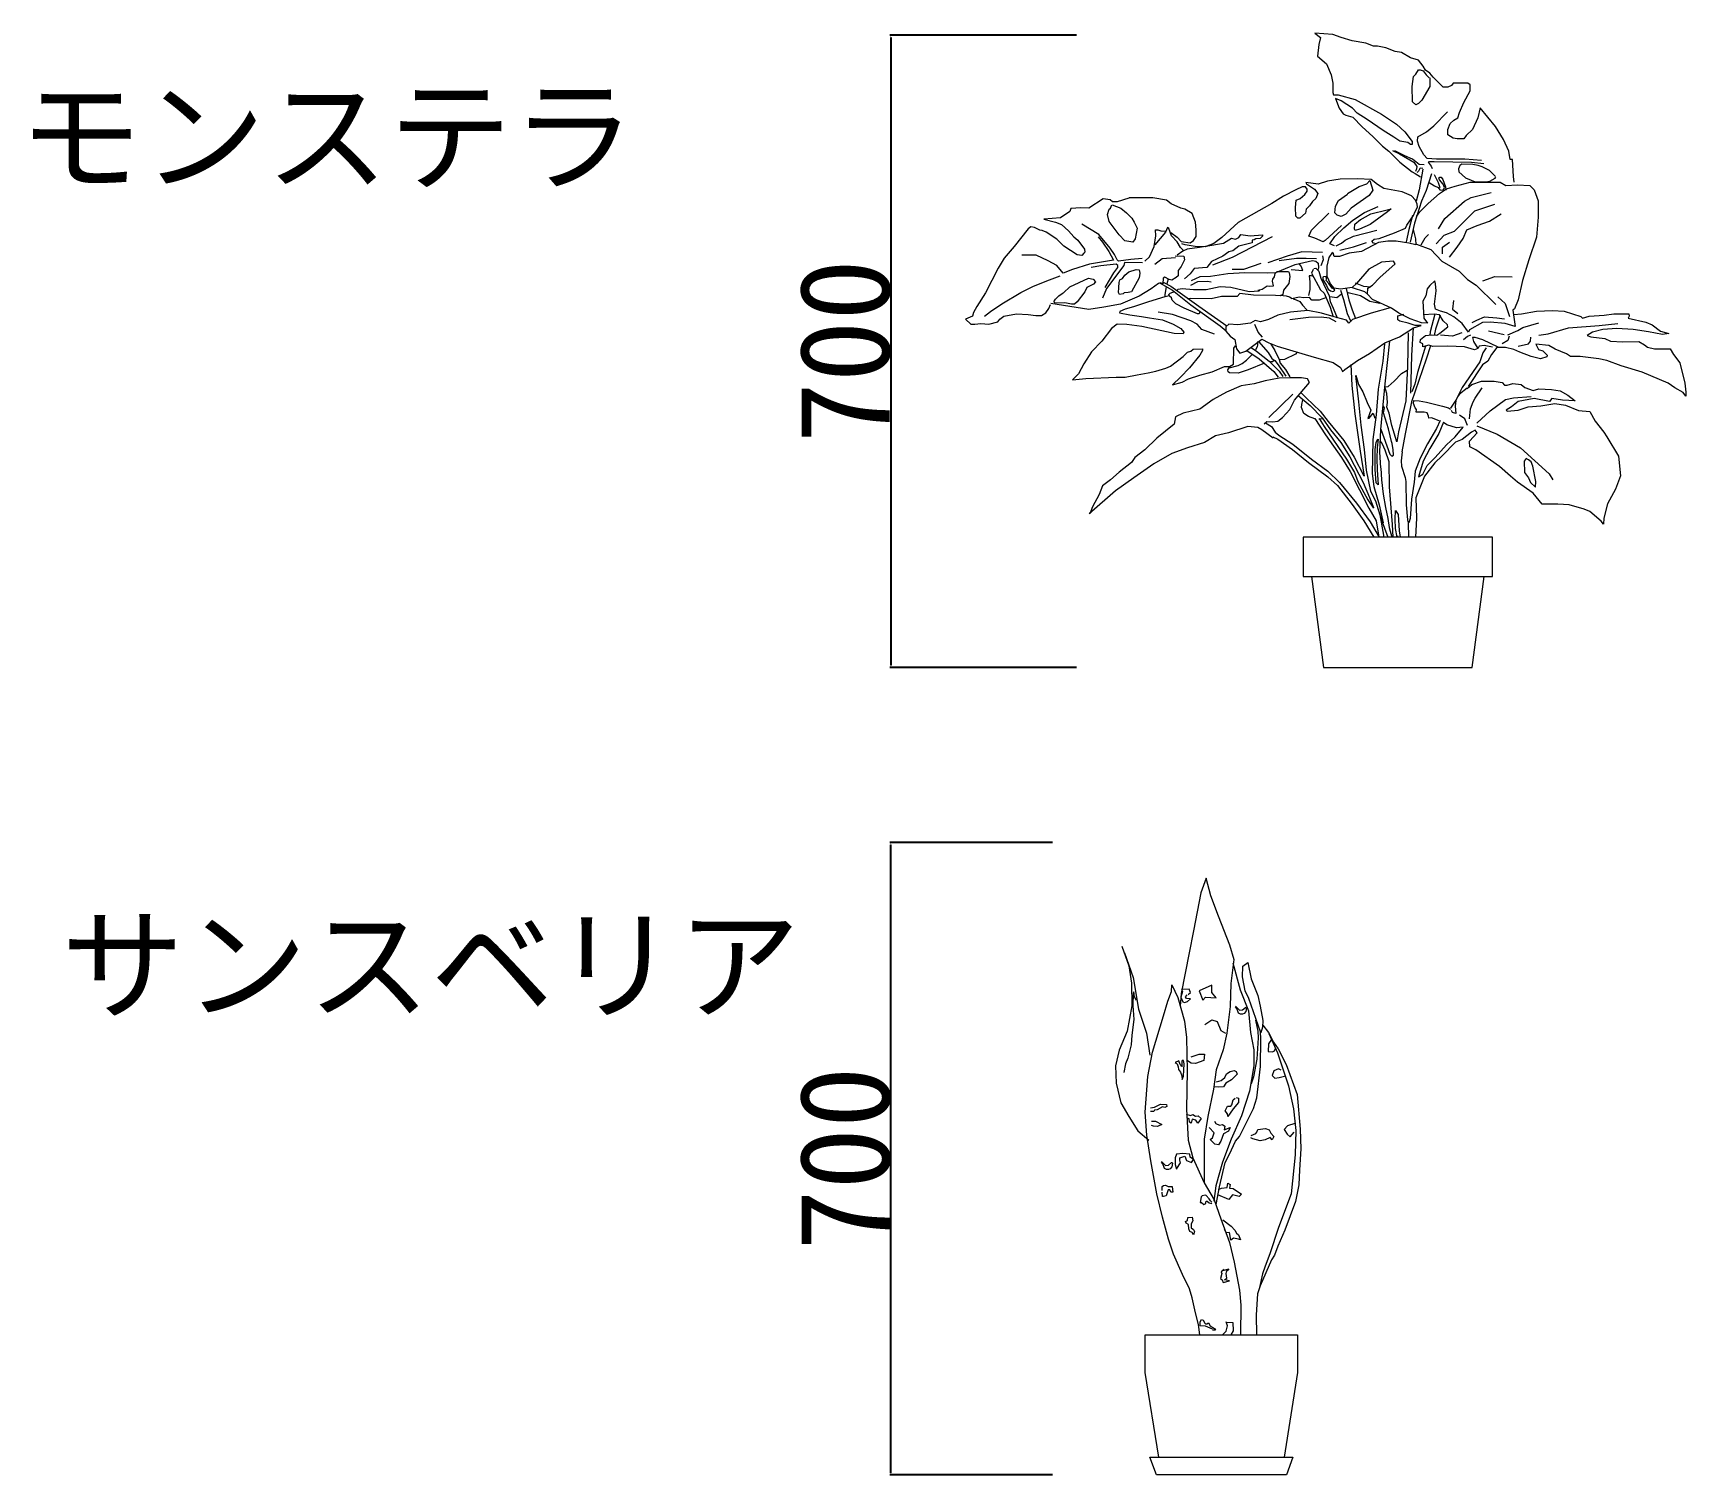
# Model space of a CAD drawing. Header units: millimetres. Extents: x -63086 to 83971, y -129912 to 13382.
# Drawn here: x 47261 to 49091, y -44524 to -42928 of the extents above; entities that cross this region are included whole.
import ezdxf

# ---------------------------------------------------------------- set-up
doc = ezdxf.new("R2010")
doc.units = ezdxf.units.MM
doc.layers.get('0').update_dxf_attribs({"lineweight": 0})
doc.layers.add('観葉植物', color=92, linetype='Continuous', lineweight=9)
doc.styles.get("Standard").update_dxf_attribs({"font": 'MS Mincho.ttf'})
doc.dimstyles.new('ISO-25', dxfattribs={"dimtxt": 2.5, "dimasz": 2.5, "dimexe": 1.25, "dimexo": 0.625, "dimtad": 1, "dimtxsty": 'Standard', "dimcen": 2.5, "dimadec": 0, "dimazin": 0, "dimtfac": 1, "dimtmove": 0, "dimatfit": 3, "dimfxl": 1, "dimarcsym": 0})

# ---------------------------------------------------------------- blocks, each defined once
blk = doc.blocks.new('*D1049')
at = {"layer": 'Defpoints', "color": 0, "ltscale": 10, "transparency": 16777216}
for p in [(48416.7, -42930.7), (48210.5, -43630.7), (48416.7, -43630.7)]:
    blk.add_point(p, dxfattribs=at)
at = {"layer": '観葉植物', "color": 0, "lineweight": -2, "ltscale": 10, "transparency": 16777216}
for p, q in [((48416.1, -42930.7), (48209.2, -42930.7)), ((48210.5, -42933.2), (48210.5, -43628.2)), ((48416.1, -43630.7), (48209.2, -43630.7))]:
    blk.add_line(p, q, dxfattribs=at)
at = {"layer": '観葉植物', "color": 0, "ltscale": 10, "transparency": 16777216}
for points in [[(48210.1, -42933.2), (48210.9, -42933.2), (48210.5, -42930.7)], [(48210.1, -43628.2), (48210.9, -43628.2), (48210.5, -43630.7)]]:
    blk.add_solid(points, dxfattribs=at)
at = {"layer": '観葉植物', "color": 0, "ltscale": 10, "transparency": 16777216, "insert": (48159.8, -43280.7), "char_height": 100, "attachment_point": 5, "rotation": 90}
blk.add_mtext('700', dxfattribs=at)
blk = doc.blocks.new('*D1053')
at = {"layer": 'Defpoints', "color": 0, "ltscale": 10, "transparency": 16777216}
for p in [(48210.5, -43824.4), (48390.1, -43824.4), (48390.1, -44524.4)]:
    blk.add_point(p, dxfattribs=at)
at = {"layer": '観葉植物', "color": 0, "lineweight": -2, "ltscale": 10, "transparency": 16777216}
for p, q in [((48389.5, -43824.4), (48209.2, -43824.4)), ((48210.5, -44521.9), (48210.5, -43826.9)), ((48389.5, -44524.4), (48209.2, -44524.4))]:
    blk.add_line(p, q, dxfattribs=at)
at = {"layer": '観葉植物', "color": 0, "ltscale": 10, "transparency": 16777216}
for points in [[(48210.1, -43826.9), (48210.9, -43826.9), (48210.5, -43824.4)], [(48210.1, -44521.9), (48210.9, -44521.9), (48210.5, -44524.4)]]:
    blk.add_solid(points, dxfattribs=at)
at = {"layer": '観葉植物', "color": 0, "ltscale": 10, "transparency": 16777216, "insert": (48159.8, -44174.4), "char_height": 100, "attachment_point": 5, "rotation": 90}
blk.add_mtext('700', dxfattribs=at)
blk = doc.blocks.new('モンステラ（CAD素材.com）')
at = {"color": 0, "linetype": 'ByBlock', "lineweight": -2}
for points in [[(128.7, 537.5), (127.9, 543.5), (127, 562.3), (124.4, 562.3), (122.7, 571.7), (116.8, 584.5), (108.2, 599), (91.1, 619.5), (88.6, 608.4), (82.6, 595.6), (75.8, 588.8), (73.2, 585.3), (65.5, 585.3), (61.2, 586.2), (55.3, 589.6), (55.3, 595.6), (57.8, 602.4), (62.1, 605.8), (66.4, 608.4), (68.1, 614.4), (73.2, 625.5), (80, 638.3), (80, 645.1), (77.5, 646.9), (61.2, 646.9), (59.5, 644.3), (55.3, 642.6), (50.1, 642.6), (39, 653.7), (35.6, 658), (30.5, 661.4), (27.9, 665.6), (22.8, 672.5), (14.2, 675), (4, 681), (-2.8, 681.9), (-13.1, 686.1), (-22.5, 687.9), (-26.8, 687.9), (-35.3, 691.3), (-50.7, 693.8), (-62.6, 697.3), (-72, 700.7), (-91.7, 702.4), (-85.7, 697.3), (-87.4, 689.6), (-89.1, 676.8), (-78.9, 668.2), (-73.7, 656.2), (-72, 646.9), (-72, 636.6), (-71.2, 634), (-66.1, 634), (-47.3, 628.9), (-18.2, 612.7), (-1.4, 601.6), (7.8, 593.2), (15.7, 582.4), (15.9, 579.2), (14, 579.2), (11.1, 581.3), (2.2, 582.8), (-4.3, 587.2), (-16.2, 594.5), (-33.9, 606.8), (-45, 613.6), (-50.2, 619.3), (-62.7, 627.2), (-69, 629.9), (-65, 619.1), (-60.4, 612.8), (-57.5, 611.4), (-49.8, 609.1), (-39.6, 598.4), (-27.5, 587.8), (-17, 577.1), (-10.1, 571.7), (2.2, 559.6), (15.7, 548.6), (19.3, 547.1), (25.1, 543.4)], [(35.4, 652.8), (35.4, 643.1), (26.4, 628.1), (22.7, 624.5), (20, 622.8), (16.4, 626.1), (16, 643.1), (17.4, 654.2), (20, 656.8), (22.7, 661.5), (24.7, 661.8), (28, 660.5), (31.4, 656.2), (34.7, 652.8)], [(92.6, 561.4), (74.3, 562.7), (42.8, 562.7), (32.6, 563.7), (28.8, 567.5), (23.8, 576.7), (21.7, 582.7), (22.3, 587.5), (31.9, 592.9), (39.9, 599.8), (54.9, 615.2)], [(-6, 572.3), (1.7, 568.7), (17.8, 559.3), (20.9, 554.8), (20.5, 552), (19.4, 549.1)], [(29, 556.6), (23.6, 557), (16.3, 562.7), (7.7, 566.4), (-3.5, 571.9)], [(27.7, 551.7), (23.7, 529), (20.4, 516.3)], [(27.6, 552.3), (25.3, 552.9), (24.2, 552.5), (22.8, 549.5), (21.3, 548.1)], [(95.1, 557.7), (81.6, 559.1), (40.3, 560), (34.9, 559.8), (33.4, 559.3), (36.9, 555), (38, 552.3)], [(108.2, 543.7), (101.3, 550.2), (93.4, 554.4), (88.8, 555.8), (83.2, 556.7), (70.8, 557.3), (68.6, 555.8), (67.3, 552.2), (67.7, 548.9), (75, 542.3), (81.2, 539.4), (85.7, 537.8), (96.9, 537.8), (102, 538.6), (107.8, 541.6), (108.5, 543)], [(-23.6, 469.2), (-26.9, 469.9), (-28.6, 471.9), (-26.3, 474.2), (-20.6, 474.9), (-3.6, 481.3), (8.4, 486.3), (10.1, 489.9), (17.5, 500.3), (19.1, 504.9), (21.8, 509.6), (21.5, 513), (19.5, 517.3), (15.1, 522.3), (4.8, 526.6), (-15.6, 530.3), (-22.6, 534.6), (-29.6, 540.3), (-44.6, 541), (-64, 540.7), (-77.7, 538.3), (-88.3, 535), (-102, 537), (-101, 535.6), (-92.3, 529.6), (-88.7, 524.6), (-90.7, 519.3), (-94.3, 516), (-97.7, 511.3), (-101.3, 507.3), (-102.3, 502.9), (-108.4, 497.3), (-110.7, 497.3), (-113, 499.6), (-113.4, 509.3), (-112.7, 517.3), (-108, 519.3), (-103, 523.6), (-100.3, 527.3), (-100.3, 529.6), (-102.3, 532.3), (-106, 532.3), (-113, 529), (-126.4, 522), (-139.4, 513.6), (-176.8, 492.6), (-194.8, 476.2), (-203.5, 469.6), (-213.1, 465.6), (-224.5, 466.2), (-235.5, 467.9), (-239.2, 469.2)], [(20.6, 499.5), (24.3, 504.5), (33.7, 513.8), (46.3, 524.9), (54, 529.9), (63.4, 532.9), (80, 537.2), (113.1, 537.5), (119.4, 533.5), (132.4, 534.5), (146.1, 533.5), (150.8, 528.9), (155.5, 516.8), (155.5, 498.5), (153.5, 476.5), (145.1, 451.4), (138.1, 428.4), (133.1, 407.1), (129.1, 397), (127.4, 395.7), (129.8, 377.4), (118.8, 380.7), (102.1, 382.4), (93.7, 382), (79.4, 373.7), (78.4, 371.4), (71.4, 380.7), (62, 388.4), (54, 392.7), (47.4, 394.4), (41.7, 396.7), (40.7, 402.4), (42.4, 417.1), (41.7, 424.7), (41, 428.1), (35.3, 423.1), (32.3, 419.4), (31, 411.4), (27.7, 405.7), (28.7, 386.7), (33, 381.4), (26.3, 381.7), (13.7, 386), (1, 392.4), (-7, 397.7), (-28.1, 407.4), (-33.4, 413.4), (-33.1, 420.1), (-28.1, 423.4), (-20, 431.8), (-3, 446.8), (-3, 447.1), (-4.7, 449.8), (-18, 448.8), (-32.1, 441.1), (-45.7, 425.1), (-50.4, 420.7), (-63.4, 418.7), (-70.5, 420), (-74.4, 424.7), (-78.4, 432.8), (-78.4, 444.4), (-76.1, 453.8), (-72.1, 459.8)], [(-55.6, 524.6), (-42.9, 532.6), (-34.3, 535.6), (-30.9, 539), (-27.6, 528.3), (-31.6, 522.6), (-51.6, 508.6), (-57.6, 501.9), (-62.6, 499.3), (-67.3, 500.9), (-69.6, 503.3), (-69, 510.6), (-65.6, 517), (-55.6, 524)], [(37.4, 546.4), (31.4, 528), (26.3, 516.2), (18.4, 492), (13.7, 470.9)], [(34.7, 536.9), (40.7, 533.3), (44.6, 531.4), (46.6, 528.8), (50.2, 528.6), (50.9, 529.4), (51.5, 531.6), (50.3, 535), (46, 539.9), (45.4, 542.1), (46.6, 542.9), (47.9, 542.9), (49.7, 540.2), (52.8, 532.1), (53.2, 528.6)], [(40.3, 545.8), (44.7, 536.8), (46.5, 531.4)], [(-297.7, 519.6), (-310.7, 515.6), (-315.9, 515.6), (-318.4, 517.7), (-326.1, 518.9), (-342, 508.5), (-350.9, 508.9), (-362, 508.1), (-363.2, 505), (-373.3, 497.7), (-391.8, 496.2), (-378.9, 493.1), (-372.2, 490.4), (-364.7, 483.5), (-358.7, 476.8), (-354.1, 473.1), (-347, 463.3), (-346.3, 459.9), (-347.6, 458.9), (-349.7, 456.2), (-354.9, 456.8), (-369.7, 466.6), (-377.4, 474.3), (-389.3, 482), (-393.7, 483.7), (-396.4, 484.1), (-402.2, 487.2), (-406.4, 487.7), (-409.3, 485.8), (-424.6, 466.1), (-435.7, 453.1), (-442.3, 442.1), (-456.3, 414.7), (-466, 399.7), (-469.7, 393), (-470.7, 389), (-478.7, 385.7), (-472.7, 380.3), (-468.4, 380.3), (-461.7, 381), (-452.7, 380), (-442.7, 382.7), (-440.7, 385.7), (-436.3, 389), (-422, 391.7), (-409.3, 391), (-400.6, 389.7), (-394.6, 389.7), (-389.6, 392.7), (-386.3, 397.4), (-384.6, 402)], [(-251.2, 481.6), (-244.1, 476.4), (-239.8, 471.6), (-230, 470.1), (-226, 472.9), (-223.3, 477.2), (-223.1, 484.7), (-223.9, 492.9), (-227.5, 502.7), (-235.6, 507.3), (-240.2, 508.7), (-250.8, 513.3), (-256, 517.5), (-271.3, 519.8), (-297.5, 520)], [(42.3, 469.2), (51.4, 478.8), (62.6, 483.1), (85.1, 505.5), (107.5, 513)], [(45, 485.7), (52, 497), (73.9, 516.2), (81.3, 520.5), (103.2, 525.8)], [(-316.1, 512.3), (-306.7, 508.5), (-300.3, 503.3), (-294.6, 497.3), (-291.7, 493.1), (-288.4, 486.4), (-290.7, 474.5), (-293.4, 471), (-302.3, 472.2), (-308.4, 478.9), (-319.6, 493.9), (-321.3, 501.6), (-319.6, 507.5), (-318, 508.5), (-316.5, 512.3)], [(-62.4, 489.4), (-80.4, 472.7), (-82.8, 471.4), (-91.8, 475.4), (-98.4, 477.4), (-95.4, 484.1), (-76.4, 503.1)], [(-70.1, 466.7), (-75.1, 469.1), (-69.7, 477.1), (-59.7, 486.8), (-49.7, 495.1), (-37, 503.8), (-21.7, 510.4)], [(-41.6, 495.6), (-29.9, 502.3), (-11.9, 506.6), (-7.2, 507.9), (-11.6, 504.3), (-30.6, 490.6), (-42.6, 485.3), (-47.3, 483.9), (-48, 485.6), (-47.6, 490.9), (-41.3, 495.9)], [(16.4, 500.3), (12, 485), (9.4, 471.3)], [(57.3, 454.2), (65.8, 465.5), (72.2, 475.1), (76.5, 484.7), (87.7, 489.5), (101.6, 494.3), (114.4, 502.3)], [(-331.6, 476.7), (-326.8, 470.8), (-319.9, 460.6), (-314.9, 450.8), (-341.4, 446.4), (-360.2, 440.6), (-370.4, 436.6), (-377.3, 445), (-386.9, 450.4), (-400.4, 456.4), (-416.1, 456.4)], [(-282.9, 452.7), (-295.4, 451.8), (-309.1, 449.9), (-310.8, 451.4), (-313.8, 457.1), (-318.6, 464.4), (-330.9, 479.5), (-349.7, 490.7)], [(-280.2, 449.9), (-275, 454.5), (-269.8, 466.2), (-267.9, 478.1), (-268.1, 484.5), (-265.8, 484.7), (-262.3, 483.5), (-257.1, 483.1)], [(-236.8, 461.4), (-240.4, 464.9), (-244.4, 471.4), (-250.4, 478.1), (-253.3, 486.2), (-254.8, 487.2), (-257.1, 482), (-269, 467.8)], [(-212.4, 466.4), (-193, 469.7), (-184, 475.5), (-179.7, 474.3), (-176.1, 476), (-173.6, 479.3), (-163.4, 477.8), (-149.8, 479.1), (-149.8, 477.4), (-152.3, 474.9), (-157.3, 474.7), (-159, 473.5), (-161.3, 473), (-161.3, 470.3), (-175.9, 466.6), (-182.6, 461.2), (-187, 460.1), (-193.6, 455.3), (-206.2, 449.5), (-211.6, 443), (-225.5, 441.8), (-229.7, 435.9), (-236.2, 430.5)], [(-139.2, 476.7), (-183.2, 454), (-205.2, 445.4)], [(16.8, 484.9), (19.5, 474.6), (20.1, 467.9), (12.1, 469.9), (-1.9, 471.9), (-11.2, 471.9), (-21.3, 470.6), (-40.3, 460.6), (-54, 458.9), (-64.6, 455.2), (-70.3, 454.9), (-71.6, 459.2)], [(-68.1, 466.7), (-62.4, 469.7), (-58.4, 473.1), (-49.1, 477.4), (-23.4, 484.1)], [(25.8, 468.1), (30.1, 475.6), (33.8, 479.3)], [(-212.9, 466.2), (-219.7, 464.9), (-233.3, 463.1), (-238.1, 461), (-244.1, 456.6)], [(-83.4, 459.4), (-106.1, 460.1), (-122.5, 455.4), (-143.8, 448)], [(-64.1, 462.1), (-49.1, 465.7), (-34.7, 470.7)], [(20.5, 468.7), (36.5, 462.8), (48.8, 450), (68, 438.8), (77.1, 429.7), (86.7, 423.3), (108.6, 401.9)], [(49.3, 458), (49.3, 465.5), (57.3, 470.8)], [(-246.4, 455.8), (-236.8, 455.3), (-236.2, 451.2), (-239.8, 444.1), (-243.1, 439.5), (-243.1, 433.6), (-245.2, 431.8), (-250, 428.8), (-253.1, 429.7), (-257.9, 432.2), (-259.6, 431.1), (-260, 424.7), (-262.7, 425.9), (-265, 425.1), (-273.1, 419.3), (-286.5, 411.3), (-306.9, 402.4), (-325.5, 398.8), (-342, 396.3), (-384.1, 403)], [(-323.9, 420.6), (-314.5, 437), (-310.1, 442.9), (-310.1, 445), (-311.6, 446.4), (-328.7, 444.6), (-339.3, 442.7)], [(-282.6, 448.1), (-302.6, 448.3), (-303.2, 445), (-322.6, 419.5), (-327, 409.1)], [(-308.8, 420.9), (-308.4, 426.1), (-307.6, 429.3), (-304.6, 430.7), (-302.1, 434.5), (-297.7, 438), (-289.8, 440.5), (-286.3, 440.3), (-285.7, 436.6), (-286.5, 431.6), (-294.8, 416.1), (-298.4, 415.1), (-302.8, 414.9), (-304.2, 413.6), (-308.2, 413), (-309.2, 415.3), (-308.8, 420.3)], [(-269.1, 446.4), (-260.7, 452.7), (-246.1, 454.1)], [(-228.5, 428.4), (-218.7, 433), (-207.4, 433.2), (-188, 436.3), (-169.2, 437.2), (-144.2, 437), (-135, 437.4), (-113.8, 446.3), (-94.6, 450.5), (-90.6, 449.9), (-88.3, 447.8), (-87.7, 442.8), (-88.3, 440.7)], [(-151.5, 447.2), (-170.9, 440.7), (-183.4, 440.7)], [(-90.1, 452.4), (-101.4, 453), (-112.1, 452.7), (-131.5, 450.4)], [(-117.9, 440.5), (-105, 439.7), (-106.9, 444.5), (-108.8, 446.6)], [(-93.7, 440.8), (-95.4, 436.5), (-85.7, 418.1), (-81.4, 414.4), (-75, 399.1), (-71.4, 388.1)], [(-93, 441.8), (-90.7, 442.1), (-87.4, 438.8), (-85.4, 431.1), (-76, 411.4), (-75, 405.4), (-71.4, 397.8), (-67.3, 387.1)], [(-84.8, 445), (-82.4, 451.7), (-83.1, 455.7)], [(-457.4, 389.1), (-450.7, 394.1), (-438.2, 402.6), (-417.3, 415.1), (-404.2, 421.8), (-388.7, 428.1), (-373.7, 433.5)], [(-369.9, 414.9), (-363.2, 421.5), (-342.4, 430.9), (-337.4, 429.9), (-334.5, 427), (-337, 424.3), (-344.1, 420.9), (-346.3, 416.1), (-355.1, 404.7), (-357.8, 402.1), (-361.4, 402.1), (-368.5, 403.6), (-379.3, 403.4), (-380.8, 404.7), (-379.1, 407.8), (-375.1, 411.5), (-370.3, 414.9)], [(-263, 425.4), (-249.6, 417.6), (-229.2, 401.6), (-196.7, 378.2), (-190.2, 372.6)], [(-259.7, 426.8), (-251.1, 422.2), (-220.4, 400.1), (-189.2, 378.4)], [(-256.5, 421.4), (-257.8, 413), (-257.8, 411)], [(-254.2, 429.9), (-255.3, 426.4), (-255.3, 425.1)], [(-245.1, 417.2), (-243, 418.9), (-238.6, 419.7), (-226.1, 418.4), (-212.3, 418.4), (-196.5, 421.8), (-184.8, 421), (-164.4, 416.4), (-153.5, 417), (-152.7, 418.2)], [(-154.8, 417.8), (-150.2, 418.9), (-144.8, 422.6), (-141.6, 422.2), (-137.7, 422.4), (-138.9, 427.6), (-138.3, 429.9), (-136.4, 432.6), (-135.6, 436.2), (-133.7, 438.5), (-121, 438.3), (-120.2, 436.8), (-119.5, 432.8), (-120.6, 425.3), (-126.6, 417.8), (-127.2, 413), (-130.4, 411.6), (-135.4, 412), (-159.8, 412.4), (-175, 414.1), (-177.7, 410.9), (-195, 410.9), (-206.7, 408.2), (-229.7, 408.4), (-233, 408)], [(-206.8, 426.7), (-210.7, 427.5), (-221.8, 427.1), (-229.5, 422.9)], [(-94.4, 433.4), (-95.6, 433.8), (-98.3, 433.8), (-97.3, 427), (-97.5, 418.4), (-98.9, 411.9)], [(-79.4, 432.9), (-82.3, 432.7), (-83.1, 432.1), (-83, 429.5), (-78.9, 423), (-77.1, 418.9), (-74.5, 417.2), (-72.1, 416.3), (-70.7, 416.7), (-69.9, 417.9), (-70.6, 418.8), (-72.7, 420), (-76.3, 425.1), (-79.4, 428.5), (-79, 429.8), (-79.3, 433.1)], [(-30.3, 421.1), (-37.6, 421.8), (-46.7, 425.4)], [(94.1, 428.1), (107.5, 432.9), (126.7, 432.4)], [(-252.6, 411.6), (-258, 410.3), (-276.1, 404.9), (-292.6, 399.3), (-302, 396.6), (-307.8, 394.3), (-308.2, 392.8), (-296.6, 390.5), (-283.6, 388.6), (-274.9, 387), (-260.5, 385.1), (-248.8, 380.3), (-240.3, 375.5), (-236.7, 371.1), (-237.5, 369.5), (-247.6, 369.9), (-283.4, 377.4), (-299.9, 379.7), (-310.8, 380.3), (-316.8, 375.3), (-327.6, 361.3), (-338.9, 349.4), (-347.5, 336.3), (-353.5, 325), (-360.2, 318.4), (-345.2, 320), (-311.8, 321.5), (-302, 321.5), (-288.4, 324.2), (-276.5, 326.1), (-267.8, 328.2), (-256.7, 331.5), (-251.5, 333.6), (-237.5, 344.4), (-232.7, 349), (-229.2, 350.3), (-226.5, 352.4), (-216.1, 353), (-216.1, 350.9), (-219.2, 345.7), (-230.7, 331.7), (-240.7, 321.3), (-249.6, 312.9), (-238.8, 316.1), (-231.7, 319.8), (-219.2, 323.8), (-205.4, 327.3), (-191.9, 333.2), (-186.2, 333.4), (-181.9, 335.7), (-181.6, 353.4), (-179.8, 356.1)], [(-219, 394.1), (-219.8, 391.6), (-221.7, 391.6), (-236.5, 397.8), (-245.7, 402.8), (-249.8, 406.8), (-250.7, 409.3), (-252.8, 411.2), (-253.6, 413), (-252.1, 414.5), (-249.2, 415.5), (-247.6, 415.8)], [(-130.2, 412.3), (-123.6, 411.5), (-119.8, 410.4), (-116.8, 408.4)], [(-79.1, 409.7), (-87.2, 406.8), (-95.3, 406.8), (-97.8, 409.5), (-104.3, 409.3), (-109.3, 410.1), (-117.2, 408.2)], [(-115.8, 408), (-112.6, 407.2), (-108.5, 405.1), (-105.6, 401.3), (-100.6, 396.1)], [(-62.6, 413), (-67.6, 409.3), (-75.3, 410.5)], [(-63.3, 417.8), (-60, 407.4), (-56, 392.1), (-52, 383.1)], [(-57.3, 419.8), (-54.3, 407.1), (-50.7, 396.1), (-47, 386.4)], [(-20, 403.1), (-31, 405.4), (-41.3, 411.4), (-56.3, 415.1)], [(-33.3, 412.8), (-36.6, 415.8), (-50, 420.4)], [(61.6, 406.2), (60.5, 396.6), (66.4, 391.8)], [(110.7, 410.5), (118.7, 403), (123.5, 388.6)], [(-203.1, 369), (-216.8, 374.3), (-222.1, 380.3), (-229.1, 384), (-249.5, 391), (-265.2, 393.3)], [(-8.6, 398.1), (-29.6, 392.4), (-50, 385.4), (-54.3, 381.1), (-57, 384.7), (-68, 387.4), (-84.4, 392.4), (-99.7, 395.4), (-118.7, 393.4), (-132.8, 390.1), (-143.1, 385.4), (-152.1, 382.7), (-158.1, 384.1), (-163.1, 381.4), (-177.1, 379.4), (-187.2, 380.1), (-190.5, 377.1), (-190.5, 372.4), (-185.5, 367), (-180.5, 363), (-178.5, 353), (-174.8, 348), (-168.1, 350.4), (-150.4, 363.7), (-142.8, 359.4), (-133.4, 355.7), (-92.7, 343.7), (-71.7, 337.7), (-63.3, 332.3), (-61.3, 327.7), (-58.7, 330), (-44.7, 340), (-31.3, 347.7), (-14.3, 359.4), (1.7, 366), (17.4, 376.1), (25.8, 378.7), (19.1, 378.7), (11.4, 381.4), (2.1, 383.4), (0.1, 385.1), (0.1, 389.4), (6.7, 391.1)], [(-68.2, 382.9), (-75.6, 386.6), (-84.9, 388), (-98.9, 387.6), (-119.6, 384.9)], [(110.9, 354.6), (94.2, 362.9), (85.5, 365.3), (82.5, 365.3), (83.9, 360.9), (88.5, 353.3), (84.9, 351.6), (73.9, 354.9), (55.2, 355.9), (38.8, 355.3), (34.5, 356.9), (27.8, 354.9), (27.8, 358.3), (24.8, 359.9), (25.1, 363.3), (30.5, 367.6), (37.8, 368.3), (43.2, 368), (46.5, 370), (55.2, 377), (54.8, 379.3), (50.2, 384), (46.2, 390.6), (40.2, 391.3), (28.1, 390.6)], [(40.8, 391.3), (35.8, 371.6), (35.5, 367.6)], [(46.8, 390), (41.8, 374.6), (40.2, 367.6)], [(128.4, 390.7), (137, 391.7), (153.4, 394.4), (171.1, 395.4), (184.1, 394.4), (202.5, 388.7), (204.5, 386.7), (211.8, 389.1), (228.5, 390.1), (239.2, 391.7), (255.8, 391.7), (256.2, 389.1), (254.8, 386.7), (274.5, 382.4), (281.5, 379.4), (290.9, 372.4), (299.9, 369.7), (292.9, 368.7), (277.5, 371.7), (260.5, 374.1), (242.5, 375.4), (226.8, 374.4), (215.5, 371.4), (209.5, 367.7), (213.8, 366), (229.2, 364.4), (235.5, 361.4), (249.2, 360.7), (266.9, 361), (273.2, 357.4), (276.2, 354.7), (284.2, 353), (301.6, 353), (305.2, 346.4), (312.2, 337.3), (317.6, 314.7), (318.9, 305), (318.9, 300.3), (315.9, 304.6), (306.6, 309.7), (299.2, 314.7), (270.5, 327), (247.2, 334), (231.2, 340), (222.5, 341.7), (201.8, 344.4), (191.1, 344.4), (186.8, 347.4), (174.1, 352.4), (167.1, 356.7), (152.7, 358), (155.7, 352), (160.4, 350.7), (165.4, 346), (165.1, 344), (158.1, 341.7), (147.7, 344.4), (135, 349), (128.4, 352), (119, 354.4), (109.7, 354.3), (103.6, 346.7), (99.6, 339.3), (93.9, 335.3), (78, 311)], [(82.3, 381.9), (87.3, 384.6), (96, 388.3), (109.6, 387.3), (118, 385.9)], [(-149.7, 365.6), (-154.7, 371.3), (-158.3, 379.9)], [(11.4, 370.7), (10.7, 333.3), (8.9, 295.1), (0.7, 260.9), (-1.2, 249.8), (-6.7, 268.1), (-9.7, 281.7), (-12.3, 288.1), (-11.3, 293.4), (-12, 303.4), (-14.3, 310.8), (-10.7, 311.1), (-4, 317.1), (4, 325.5), (10.4, 329.1)], [(17.1, 376.4), (15.1, 345.4), (14.1, 303.6)], [(70.7, 370.5), (60.4, 366.8), (47.4, 367.8)], [(80.4, 367.8), (77.1, 366.5), (72.7, 362.8)], [(117.8, 368.5), (100.4, 372.5)], [(123.2, 366.9), (121.6, 361.9), (115.6, 358.2)], [(121.6, 368.5), (132.9, 373.2), (138.3, 376.5), (155.9, 381.5)], [(155.9, 367.9), (166.3, 369.5), (189, 375.9), (222.7, 378.5), (243.7, 380.9)], [(-167.3, 351.1), (-153.6, 341.8), (-137.3, 327.7), (-132.6, 321.4)], [(-162.3, 354.4), (-156.6, 350.4), (-142.3, 339.1), (-131.3, 328.1), (-127.3, 322.1)], [(-155.3, 360.8), (-155.3, 357.1), (-155.8, 355.2), (-157.5, 351.9)], [(-154.2, 360.8), (-143.6, 348.8), (-139.3, 342.1), (-136.3, 339.8), (-132.3, 335.1), (-123.9, 322.7)], [(-140.9, 358.7), (-136, 351.1), (-131.5, 341.1), (-130.3, 336.8), (-124.4, 329.8), (-119.6, 321.7)], [(-111.4, 349), (-113.2, 346.8), (-125.3, 341.1), (-131.3, 340.6)], [(-14.7, 358.5), (-16.7, 339.1), (-21.7, 308.1), (-24, 279.7), (-27.7, 252.4), (-28, 232)], [(-9.3, 361.5), (-14.3, 314.1), (-16.7, 290.8), (-19.3, 263.4), (-20.3, 238.4), (-19, 221)], [(36.2, 356.3), (31.5, 341.3), (15.1, 294.2)], [(30.8, 355.9), (21.8, 326.6), (18.8, 313.9), (15.5, 305.2)], [(97.6, 353.9), (94.2, 348.3), (90.6, 338.3), (71.2, 309.9), (64.2, 295.9), (58.2, 287.2)], [(104.9, 354.6), (95.6, 356.6), (89.9, 355.9), (88.9, 353.6)], [(133.2, 355.8), (144.6, 358.2), (146.9, 361.5), (147.3, 365.9)], [(-147.7, 337), (-165.7, 329.6), (-176.7, 325.8), (-186.3, 326.2), (-187.7, 327.5), (-188.1, 329.7), (-186.7, 331.8), (-176.9, 334.4), (-172.4, 336.5), (-167.4, 340.4), (-161.4, 346.7)], [(-136.4, 340.2), (-138.6, 338.5), (-141.1, 338.5)], [(-52, 335.5), (-51, 312.4), (-47.7, 280.7), (-41.7, 239.7), (-37.4, 211.7)], [(-147.9, 269.8), (-144.9, 272.5), (-138.3, 272.1), (-132.9, 272.8), (-127.6, 276.8), (-119.6, 285.8), (-114.2, 296.1), (-97.9, 315.5), (-99.9, 319.8), (-106.6, 320.8), (-119.2, 320.8), (-131.2, 320.2), (-146.9, 317.5), (-158.9, 314.2), (-173.3, 311.8), (-189.6, 304.8), (-204.3, 296.8), (-219.3, 286.1), (-237.7, 281.5), (-246, 277.5), (-247.7, 269.5), (-266.7, 253.8), (-280.1, 241.1), (-291.1, 232.7), (-294.8, 227.1), (-308.4, 216.4), (-318.1, 207.7), (-326.8, 201), (-330.5, 191.4), (-337.8, 178), (-340.8, 170.3)], [(-46.8, 323.2), (-43.4, 294.1), (-41.1, 268.4), (-37.4, 241.4), (-35.1, 218.7), (-30.2, 195.2), (-24.7, 184.4), (-18.4, 164.3), (-10.9, 144.2)], [(-46.5, 323.8), (-43.4, 313.5), (-38.8, 305.1), (-34.1, 293.5), (-29.8, 284.8), (-33.1, 275.8), (-31.8, 276.1), (-27.4, 281.5), (-25.4, 276.1)], [(76.6, 309), (81.9, 313.2), (92.6, 317), (106.5, 317), (115.6, 315.4), (118.2, 312.7), (120.9, 312.7), (127.3, 314.3), (136.4, 313.2), (140.7, 310), (149.7, 306.8), (156.1, 308.4), (170, 307.9), (179.6, 306.3), (188.2, 301.5), (196.2, 295.1), (182.3, 296.1), (170.6, 297.7), (167.9, 294.5), (150.8, 297.7), (133.2, 294.5), (125.7, 288.7), (119.8, 284.9), (120.9, 283.9), (133.2, 284.9), (144.4, 288.7), (158.3, 289.7), (173.8, 292.4), (185.5, 290.3), (199.9, 284.4), (212.7, 283.3), (218.6, 272.6), (228.2, 260.4), (231.4, 255.6), (244.2, 234.2), (246.4, 212.3), (241, 197.4), (232, 181.3), (228.2, 165.3), (227.7, 158.9), (225, 162.1), (212.7, 172.8), (206.3, 175.5), (189.8, 180.3), (177, 180.8), (159.9, 180.8), (149.7, 193.1), (132.6, 205.4), (124.6, 211.8), (112.4, 222.7), (86.4, 240.9), (79.8, 244.3), (79.2, 250.8), (87.8, 259.9), (85.7, 262.8), (81.4, 260.4), (71.2, 252.4), (63.8, 249.5), (49, 234.5), (40.8, 226.7), (29.5, 211.7), (20, 187.8), (20.5, 165.3), (19.5, 144.2)], [(-142.9, 276.8), (-116.2, 302.5)], [(-110.2, 301.1), (-97.2, 290.1), (-83.9, 276.5), (-74.5, 263.2), (-63, 249.2), (-53.2, 233.1), (-38.2, 205), (-31.2, 188.3), (-27, 177.1)], [(-106.6, 303.8), (-101.6, 298.6), (-86, 283.8), (-77.2, 272.3), (-59.7, 251.5), (-48.2, 232.9), (-37.6, 212.3)], [(-92, 275.5), (-98.7, 277.8), (-103.9, 281.2), (-106.6, 287.8), (-106.4, 291.2), (-105.2, 296.2)], [(15, 294), (8.1, 258.6), (4.5, 238.9)], [(45.7, 273.3), (37.3, 276.4), (34.3, 276), (34.1, 278.4), (32.3, 282), (29.3, 282.7), (20.4, 282.7), (20.5, 285.7), (19.1, 287.4), (17.5, 292.2), (17.8, 295.5), (23.7, 295.1), (31.7, 293.8), (49.5, 289.5), (56.1, 287.4), (58.3, 285.9)], [(76.8, 309.3), (68.3, 302.6), (66.2, 299.7), (64.3, 295.5), (63.5, 289.2), (64.1, 281.1), (60.6, 282.4), (59.3, 284.4)], [(79.3, 275.5), (80.4, 286.3), (83.5, 294.2), (85.6, 298.2), (93.3, 309.7)], [(87.6, 270.5), (102.3, 284.2), (119, 296.8), (128, 298.5), (147.7, 300.2)], [(-91.7, 275.7), (-80, 257.8), (-62.5, 232.5), (-52.7, 216.9), (-32.2, 176.6), (-24.1, 162.5), (-21, 144.3)], [(-87.4, 275.5), (-83.7, 275.7)], [(-87.1, 275.7), (-81.7, 266.7), (-56.8, 230.7), (-48.1, 216.1), (-44.3, 206), (-33.1, 185.8), (-26.8, 176.4)], [(-6.7, 248.7), (-10.3, 264.1), (-15.7, 282.1), (-14.7, 287.4), (-16.3, 289.8)], [(77.3, 268.1), (74.3, 275.5), (68.3, 279.5)], [(-137.9, 254.1), (-150.6, 263.1), (-154.9, 265.8), (-166, 266.8), (-187.3, 259.8), (-201.7, 256.4), (-214, 249.1), (-232.7, 243.4), (-250, 237.1), (-270.1, 225.4), (-292.4, 210.1), (-312.4, 195.7), (-341.5, 170)], [(-146.6, 271.1), (-139.9, 266.8), (-135.6, 260.4), (-131.6, 257.1), (-116.2, 247.4), (-95.5, 230.7), (-77.5, 217.4), (-64.5, 205), (-45.8, 182), (-30.8, 161.3), (-20.6, 144.2)], [(-18.8, 263.8), (-8.8, 236.3), (-6.7, 234), (-4.8, 235.2), (-5.3, 241.3), (-6.7, 249.8)], [(46.9, 273.5), (42.9, 264.5), (33, 247.7), (24.9, 231.8), (19.2, 217.3), (18.2, 205.4), (15.2, 186.4), (13.5, 165.1), (12.2, 160.4)], [(50.6, 271.5), (45.5, 259.2), (35.5, 242.6), (27.9, 228.5), (22.9, 211.1), (27.6, 214.1), (32.6, 223.8), (41.2, 232.5), (53.9, 246.5), (63.6, 255.5), (72.3, 266.2), (64.9, 265.5), (54.3, 268.8), (50.6, 271.2)], [(87.3, 267.5), (110, 258.5), (135.7, 243.1), (167.7, 214.4), (171.4, 207.7)], [(-138.3, 255.4), (-132.9, 252.8), (-116.6, 241.4), (-98.9, 227.1), (-77.5, 211.1), (-66.8, 201.4), (-50.5, 180.4), (-37.5, 162.3), (-26.6, 144.2)], [(-21.9, 252.8), (-22.9, 243.1), (-23.2, 231.5), (-22.9, 219), (-21.9, 202.2), (-24.1, 204.4), (-25, 219.4), (-25, 241.4), (-24, 249), (-22.1, 253.2)], [(-19.4, 250.6), (-17.5, 247.8), (-14.4, 241.1), (-9.8, 228), (-9.7, 200.2), (-6.2, 158.5), (-5.7, 144.2)], [(4.8, 238.8), (3.8, 228.7), (4.2, 223.1), (8.3, 210.4), (8.7, 205.8), (9.4, 180.2), (10.7, 163.6), (11.6, 160.1), (11.7, 144.2)], [(-27.9, 232.3), (-28.3, 214.8), (-26.4, 200.6), (-20.6, 180.2), (-16.2, 160.2)], [(-18.8, 220.9), (-18, 207.8), (-16.1, 192.1), (-13.5, 177.2), (-10.9, 165.1), (-9.6, 155.2), (-6.6, 144.2)], [(139.7, 228.6), (140.3, 216.1), (144.7, 210.1), (147, 204.7), (152.3, 199.7), (152.7, 206.1), (149.3, 222.8), (147.7, 227.8), (144.7, 230.1), (142, 231.4), (139.7, 228.6)], [(-20.3, 171.4), (-15.5, 144.2)], [(-0.6, 144.2), (-2.5, 153.8), (-2.9, 164.4), (-2.7, 174), (0.2, 169.6), (1.5, 151.3), (2.7, 144.2)], [(0, 144.2), (0, 145.8)], [(-95.7, 100.8), (-82.3, 0), (82.3, 0), (95.7, 100.8)]]:
    blk.add_lwpolyline(points, dxfattribs=at)
blk.add_lwpolyline([(104.7, 100.8), (104.7, 144.2), (-104.7, 144.2), (-104.7, 100.8)], close=True, dxfattribs=at)
blk = doc.blocks.new('サンスベリア（CAD素材.com）')
at = {"color": 0, "linetype": 'ByBlock', "lineweight": -2}
for points in [[(-16.9, 660.5), (-22.7, 644.2), (-30.9, 602.2), (-35.8, 577.9), (-44.7, 532.9), (-45.7, 518.8)], [(-17.3, 660.8), (-12.1, 641.6), (-3.5, 618.8), (8.8, 586.9), (13.9, 570.5), (10.4, 544), (9.8, 518.6), (6.1, 489.2), (2, 470.5), (-5.9, 448.4), (-8.7, 427.1), (-15.1, 396.6), (-19, 371.8), (-19, 323.4)], [(-110.1, 585.3), (-102.5, 563.7), (-99.6, 544.4), (-99, 519.3), (-104.3, 491.3), (-113, 470.3), (-117.1, 452.8), (-116.5, 433.5), (-111.3, 411.9), (-102.5, 396.8), (-92.6, 381), (-80.4, 370.5)], [(-107.4, 578.1), (-97.6, 550.8), (-91.9, 515.6), (-82.9, 489.1), (-79.2, 464.5)], [(12.5, 566.7), (20.7, 537), (30, 513.7), (32.4, 489.7), (35.9, 470.5), (35.9, 453), (31.2, 425), (22.4, 397.5), (10.8, 371.8), (1.4, 346.2), (-6.2, 319.9), (-8.5, 303)], [(-5.7, 299.4), (-2, 318.8), (4.2, 345.8), (8.9, 354.9), (15.5, 369.5), (19.9, 374.6), (35.5, 405.6), (39.2, 417.6), (43.2, 452.3), (43.6, 482.6), (43.2, 490.6), (30.4, 527.4), (26.4, 535.8), (23.5, 551.5), (23.9, 563.2), (29.3, 567.1), (33, 549.3), (40.3, 530.7), (42.8, 519), (45.8, 503), (45.4, 495.7), (43.6, 489.5)], [(-94.1, 525.1), (-96.2, 529.1), (-97, 534.8), (-97.6, 532.9), (-97.9, 519.7), (-97, 504.3), (-99.2, 486.8), (-99.7, 476.1), (-103.5, 461.3), (-106.2, 455.1), (-108.1, 445.6)], [(-23.7, 155.2), (-25.2, 166.7), (-28.7, 179.6), (-32.5, 196), (-35.4, 205.9), (-43, 221.7), (-52.9, 244.4), (-58.4, 261.1), (-65.2, 285.3), (-71.6, 311), (-78, 347.7), (-82.7, 376.3), (-84.4, 401.4), (-81.5, 441.1), (-76.3, 468), (-64, 508.2), (-59.3, 524.6), (-55.3, 535.1), (-54.7, 542.7), (-48.4, 528.6), (-40.8, 502.4), (-38.5, 484.3), (-37.9, 447.5), (-38.5, 404.9), (-36.7, 370.5), (-31.5, 351.2), (-19.2, 323.2), (-8.1, 304.5), (-0.6, 283.5), (8.8, 257.2), (14, 235.6), (19.9, 204.7), (21.6, 187.8), (21.1, 155)], [(-36.9, 532), (-34.2, 534.2), (-35.8, 537.9), (-44.2, 537.4), (-43.1, 535.2), (-45, 528.8), (-42.8, 523.7), (-40.9, 523.1), (-37.7, 523.9), (-34.2, 526.9), (-38.5, 527.4), (-39.9, 529.1), (-38, 531.5)], [(-10.6, 542.3), (-24.6, 535.9), (-20.5, 525.4), (-17.6, 528.9), (-5.9, 528.3), (-10.6, 534.2), (-10.6, 541.7)], [(15.6, 518.9), (19.9, 514.4), (23.5, 514.9), (26.7, 517.6), (27.5, 517.7), (27.7, 517), (26.9, 513), (25.2, 510.9), (23.3, 510), (21.3, 510), (18.8, 511.3), (17.2, 516.3), (15.5, 518.3)], [(-18.2, 498.6), (-10.6, 503.8), (-4.7, 502.1), (-0.7, 492.1), (4.6, 489.2)], [(37.9, 503.5), (40.3, 491.4), (40.6, 483.9), (39.3, 460.4), (35.5, 440.8), (32.8, 433)], [(45.8, 497.9), (52, 489.9), (57.8, 478.9), (62.9, 471.6), (71.7, 454.5), (83.7, 421.3), (87.3, 382.6), (88.1, 361.1), (86.3, 337.7), (85.9, 321), (82.2, 302.7), (70.2, 271), (62.5, 253.1), (58.9, 243.4), (55.6, 238), (42.8, 209.3), (39.9, 200.6), (38.5, 177.2), (39, 154.9)], [(52.6, 488.5), (62, 467.3), (74.4, 430.8), (79.9, 405.3), (82.5, 381.2), (81.7, 354.2), (77.4, 311.2), (63.1, 274), (53.8, 244.6), (48.5, 231.2), (45.6, 222.5), (42.2, 207.5)], [(55.5, 482), (52, 477.3), (51.6, 468.6), (56.4, 468.2), (58.9, 469.5), (60.2, 472.9)], [(-44.1, 452.2), (-44.8, 453.5), (-45.5, 454.4), (-47.1, 458.4), (-51.2, 456.6), (-48.8, 455.2), (-47.8, 451.9), (-47.5, 448.8), (-45.1, 446), (-43.8, 441.9), (-43.4, 437.7), (-41.9, 441.3), (-41.3, 455.2), (-41.9, 458.6), (-43.6, 458.6), (-43.9, 457.7), (-43.9, 451.7)], [(-33.3, 463), (-24.6, 465.9), (-18.7, 465.9), (-19.3, 458.9), (-28.7, 455.4), (-33.3, 455.9), (-37.4, 458.3)], [(-5.4, 435.3), (-0.3, 436.8), (3.8, 440.1), (5.6, 444.1), (9.6, 446.6), (14, 447.7), (16.2, 446.6), (17.6, 443.7), (11.1, 437.5), (4.9, 433.5), (2.3, 429.8), (-3.5, 429.1), (-8.6, 429.5)], [(66.3, 447.9), (63.3, 449.7), (58.1, 447.4), (56.3, 442.1), (59.2, 439.2), (63.9, 439.8), (69.8, 441.5)], [(-78.3, 406.4), (-73.9, 407.1), (-67.5, 410.5), (-60.8, 409.9), (-60.3, 407.9), (-62.5, 406.8), (-65.3, 407.6), (-71.2, 404.1), (-73.9, 403.9), (-74.7, 402.4), (-78.6, 402.2)], [(16.5, 417.8), (19.1, 417.1), (19.1, 412.3), (13.2, 405.4), (7, 396.6), (6.7, 399.9), (4.1, 403.2), (6.7, 408.3), (10.3, 408.3), (11.4, 409.8), (12.9, 415.2), (15.4, 417.1)], [(-77.2, 391.6), (-73.1, 391.6), (-65.9, 387.8), (-69.9, 385.9), (-71.2, 385.7), (-75, 386.2), (-77.2, 387)], [(-38.9, 399.2), (-34.3, 398), (-31.5, 398.9), (-28.8, 397), (-25.6, 397.5), (-22.4, 394.5), (-26.1, 389.5), (-28.4, 392.7), (-32.5, 393.8), (-33.3, 389.5), (-35.2, 390.6), (-35.8, 394.3), (-38, 394.8)], [(-7.5, 391.5), (-6.1, 389), (-2.1, 387.2), (1.2, 387.9), (3.8, 386.1), (3, 382.1), (9.6, 384.6), (7.8, 380.6), (2.3, 377.7), (-0.6, 369.3), (-3.2, 365.3), (-7.2, 366), (-12.3, 371.5), (-9.7, 373.3), (-7.9, 378.8), (-13.7, 384.6)], [(81.3, 388.9), (73.2, 386.3), (69.3, 382.5), (72.7, 377.3), (76.2, 374.3), (80.5, 379.5)], [(32.9, 375.9), (38.1, 378), (39.1, 379.5), (40.2, 382.4), (49, 383.5), (53, 382.1), (54.8, 378.4), (58.1, 374.8), (56.3, 371.1), (54.1, 373.7), (48.3, 371.1), (42.8, 369.7), (34.8, 372.2), (32.6, 373.3)], [(-49.4, 339.1), (-45.4, 345.5), (-45.9, 348.5), (-45.9, 350.9), (-40.3, 352.8), (-38.7, 348.2), (-33, 345.8), (-30.9, 349), (-34.6, 351.7), (-34.9, 355.2), (-42.7, 355.8), (-49.7, 355.2), (-51.3, 350.9), (-51.1, 343.7), (-49.7, 338.3)], [(-66.3, 347), (-62, 342.6), (-58.4, 343), (-55.2, 345.7), (-54.4, 345.8), (-54.2, 345.1), (-55, 341.1), (-56.7, 339), (-58.6, 338.1), (-60.6, 338.1), (-63.1, 339.4), (-64.7, 344.4), (-66.4, 346.4)], [(-65.5, 314.9), (-65.5, 319.3), (-64.2, 320.3), (-61.7, 320.6), (-58.8, 319.3), (-54.5, 319.3), (-53.9, 313.1), (-56.1, 313.1), (-57.2, 315.5), (-59, 315.5), (-61.2, 309), (-63.9, 308.2), (-65.2, 308.2), (-65.5, 313.1)], [(-3.1, 316.1), (0.2, 317.6), (6.4, 318.3), (7.1, 323.1), (9.7, 321.6), (8.9, 317.6), (12.9, 316.9), (22.1, 310.7), (19.5, 308.1), (12.2, 309.9), (8.2, 304.8), (-3.8, 309.9)], [(-10.5, 301.8), (-12.2, 303.5), (-13.4, 305.7), (-16.9, 309.2), (-18.1, 309.6), (-21.3, 308.9), (-22.5, 307.7), (-23.5, 301.5), (-22.1, 301.5), (-19.4, 299.5), (-17.1, 300.5), (-17.1, 302.5), (-16.6, 303), (-15.6, 303), (-13.6, 301.3), (-11, 300.3), (-10.4, 301.1)], [(-37.2, 285.1), (-32.4, 285.3), (-31.5, 281.4), (-33.3, 277.8), (-33.5, 273.4), (-30.8, 271.8), (-29.6, 269.3), (-30.8, 265.7), (-32.4, 268.2), (-34.9, 269.3), (-36, 272.3), (-36.5, 277.3), (-39, 278.7), (-39.7, 280.5), (-37.4, 281.6), (-37.2, 284.8)], [(1.7, 282.5), (10.8, 275.2), (14.8, 270.9), (16.6, 267.8), (18.8, 265.7), (21.3, 260.1), (18.9, 261.1), (13.4, 262.1), (10.4, 259.9), (9.1, 268.5), (5.2, 268.1), (3.4, 271.8)], [(2.9, 227.4), (-0.3, 225), (0.5, 223.1), (-1.1, 217.5), (1, 215.8), (2.1, 212.9), (8.8, 215), (3.5, 216.1), (6.1, 218), (5.1, 223.1), (6.1, 225.8), (8.3, 227.7), (1.3, 226.1)], [(-10, 161.5), (-17.6, 164.7), (-23.5, 165), (-23.5, 169.5), (-21.9, 172), (-20.3, 171.4), (-18.4, 167.9), (-17.6, 167.4), (-16, 167.4), (-14.3, 168.2), (-12.5, 165.2), (-7.6, 162), (-6.5, 160.4), (-8.2, 160.1), (-10, 160.4)], [(1.7, 155.1), (1.5, 155.5), (5.2, 159.2), (6.7, 165), (5.2, 169.4)], [(4.8, 169), (12.5, 168.7), (12.9, 159.6), (10.5, 155.1)], [(-69.4, 19.5), (-84.4, 113.5), (-84.4, 155.1), (84.4, 155.1), (84.4, 113.5), (69.4, 19.5)]]:
    blk.add_lwpolyline(points, dxfattribs=at)
blk.add_lwpolyline([(79.2, 19.5), (72, 0), (-72, 0), (-79.2, 19.5)], close=True, dxfattribs=at)

msp = doc.modelspace()

# ---------------------------------------------------------------- block references
at = {"layer": '観葉植物', "ltscale": 10}
for name, p in [('モンステラ（CAD素材.com）', (48771.6417, -43630.7001)), ('サンスベリア（CAD素材.com）', (48576.3422, -44524.4197))]:
    msp.add_blockref(name, p, dxfattribs=at)

# ---------------------------------------------------------------- texts
at = {"layer": '観葉植物', "ltscale": 10, "char_height": 100, "attachment_point": 1}
for s, insert in [('モンステラ', (47245.2596, -42992.3429)), ('サンスベリア', (47291.7844, -43909.7778))]:
    msp.add_mtext(s, dxfattribs=dict(at, insert=insert))

# ---------------------------------------------------------------- dimensions: what is measured, and where the dimension line sits
at = {"layer": '観葉植物', "ltscale": 10}
for base, p1, p2, picture, middle in [((48210.471, -43630.7001), (48416.6853, -42930.7001), (48416.6853, -43630.7001), '*D1049', (48159.846, -43280.7001)), ((48210.471, -43824.4197), (48390.0786, -44524.4197), (48390.0786, -43824.4197), '*D1053', (48159.846, -44174.4197))]:
    dim = msp.add_linear_dim(base=base, p1=p1, p2=p2, angle=90, dimstyle='ISO-25', override={"dimtxt": 100}, dxfattribs=at)
    dim.commit()
    dim.dimension.update_dxf_attribs({"geometry": picture, "text_midpoint": middle})

doc.saveas('drawing.dxf')
